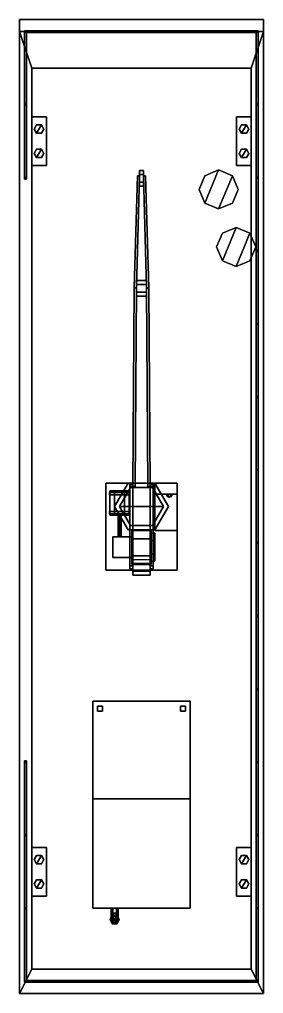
# Model space of a CAD drawing. Header units: millimetres. Extents: x -11.5 to 11.5, y -21 to 76.6.
# Drawn here: x -11.5 to -6.5, y 1 to 21 of the extents above; entities that cross this region are included whole.
import ezdxf

# ---------------------------------------------------------------- set-up
doc = ezdxf.new("R2010")
doc.units = ezdxf.units.MM
doc.layers.add('crane', color=1, linetype='Continuous')
doc.layers.add('turret', color=3, linetype='Continuous')

msp = doc.modelspace()

# ---------------------------------------------------------------- linework, layer by layer
for points in [[(-11.5, 20.75), (-11.5, 1), (-11.5, 1, 1), (-11.5, 21, 1)], [(-6.5, 21, 1), (-6.5, 20.75), (-11.5, 20.75), (-11.5, 21, 1)], [(-11.5, 21, 1), (-11.5, 1, 1), (-6.5, 1, 1), (-6.5, 21, 1)], [(-6.5, 1, 1), (-6.5, 1), (-6.5, 20.75), (-6.5, 21, 1)], [(-6.5, 20.75), (-6.75, 20, -1), (-11.25, 20, -1), (-11.5, 20.75)], [(-11.25, 20, -1), (-11.25, 1.5, -1), (-11.5, 1), (-11.5, 20.75)], [(-6.61, 20.77, 2), (-11.4, 20.77, 2), (-11.36, 20.73, 2), (-6.65, 20.73, 2)], [(-6.65, 20.73, 2), (-11.36, 20.73, 2), (-11.4, 20.77, 2), (-6.61, 20.77, 2)], [(-11.36, 20.73, 2), (-11.36, 17.72, 2), (-11.4, 17.72, 2), (-11.4, 20.77, 2)], [(-11.4, 20.77, 2), (-11.4, 17.72, 2), (-11.36, 17.72, 2), (-11.36, 20.73, 2)], [(-11.36, 20.75, 1), (-11.39, 20.767, 1), (-11.39, 20.767, 2), (-11.36, 20.75, 2)], [(-11.39, 20.767, 1), (-11.39, 20.733, 1), (-11.39, 20.733, 2), (-11.39, 20.767, 2)], [(-11.39, 20.733, 1), (-11.36, 20.75, 1), (-11.36, 20.75, 2), (-11.39, 20.733, 2)], [(-9.91, 20.767, 1), (-9.91, 20.733, 1), (-9.91, 20.733, 2), (-9.91, 20.767, 2)], [(-9.88, 20.75, 1), (-9.91, 20.767, 1), (-9.91, 20.767, 2), (-9.88, 20.75, 2)], [(-9.91, 20.733, 1), (-9.88, 20.75, 1), (-9.88, 20.75, 2), (-9.91, 20.733, 2)], [(-8.08, 20.75, 1), (-8.11, 20.767, 1), (-8.11, 20.767, 2), (-8.08, 20.75, 2)], [(-8.11, 20.767, 1), (-8.11, 20.733, 1), (-8.11, 20.733, 2), (-8.11, 20.767, 2)], [(-8.11, 20.733, 1), (-8.08, 20.75, 1), (-8.08, 20.75, 2), (-8.11, 20.733, 2)], [(-6.5, 1), (-6.75, 1.5, -1), (-6.75, 20, -1), (-6.5, 20.75)], [(-6.61, 20.77, 2), (-6.61, 1.23, 2), (-6.65, 1.27, 2), (-6.65, 20.73, 2)], [(-6.65, 20.73, 2), (-6.65, 1.27, 2), (-6.61, 1.23, 2), (-6.61, 20.77, 2)], [(-6.64, 20.767, 1), (-6.64, 20.733, 1), (-6.64, 20.733, 2), (-6.64, 20.767, 2)], [(-6.61, 20.75, 1), (-6.64, 20.767, 1), (-6.64, 20.767, 2), (-6.61, 20.75, 2)], [(-6.64, 20.733, 1), (-6.61, 20.75, 1), (-6.61, 20.75, 2), (-6.64, 20.733, 2)], [(-6.75, 20, -1), (-6.75, 1.5, -1), (-11.25, 1.5, -1), (-11.25, 20, -1)], [(-11.36, 19.25, 1), (-11.39, 19.267, 1), (-11.39, 19.267, 2), (-11.36, 19.25, 2)], [(-11.39, 19.267, 1), (-11.39, 19.233, 1), (-11.39, 19.233, 2), (-11.39, 19.267, 2)], [(-11.39, 19.233, 1), (-11.36, 19.25, 1), (-11.36, 19.25, 2), (-11.39, 19.233, 2)], [(-6.64, 19.267, 1), (-6.64, 19.233, 1), (-6.64, 19.233, 2), (-6.64, 19.267, 2)], [(-6.61, 19.25, 1), (-6.64, 19.267, 1), (-6.64, 19.267, 2), (-6.61, 19.25, 2)], [(-6.64, 19.233, 1), (-6.61, 19.25, 1), (-6.61, 19.25, 2), (-6.64, 19.233, 2)], [(-10.95, 19, 1.1), (-10.95, 19, 1), (-11.25, 19, 1), (-11.25, 19, 1.1)], [(-11.25, 19, 1), (-11.25, 18, 1), (-11.25, 18, 1.1), (-11.25, 19, 1.1)], [(-11.25, 19, 1.1), (-11.25, 18, 1.1), (-10.95, 18, 1.1), (-10.95, 19, 1.1)], [(-10.95, 18, 1.1), (-10.95, 18, 1), (-10.95, 19, 1), (-10.95, 19, 1.1)], [(-7.05, 19, 1), (-7.05, 18, 1), (-7.05, 18, 1.1), (-7.05, 19, 1.1)], [(-6.75, 19, 1.1), (-6.75, 19, 1), (-7.05, 19, 1), (-7.05, 19, 1.1)], [(-7.05, 19, 1.1), (-7.05, 18, 1.1), (-6.75, 18, 1.1), (-6.75, 19, 1.1)], [(-6.75, 18, 1.1), (-6.75, 18, 1), (-6.75, 19, 1), (-6.75, 19, 1.1)], [(-11.15, 18.837, 1.1), (-11.2, 18.75, 1.1), (-11.2, 18.75, 1.4), (-11.15, 18.837, 1.4)], [(-11.15, 18.837, 1.4), (-11.2, 18.75, 1.4), (-11.15, 18.663, 1.4), (-11.05, 18.837, 1.4)], [(-11.05, 18.837, 1.1), (-11.15, 18.837, 1.1), (-11.15, 18.837, 1.4), (-11.05, 18.837, 1.4)], [(-11.05, 18.837, 1.4), (-11.15, 18.663, 1.4), (-11.05, 18.663, 1.4), (-11, 18.75, 1.4)], [(-11, 18.75, 1.1), (-11.05, 18.837, 1.1), (-11.05, 18.837, 1.4), (-11, 18.75, 1.4)], [(-6.95, 18.837, 1.1), (-7, 18.75, 1.1), (-7, 18.75, 1.4), (-6.95, 18.837, 1.4)], [(-6.95, 18.837, 1.4), (-7, 18.75, 1.4), (-6.95, 18.663, 1.4), (-6.85, 18.837, 1.4)], [(-6.85, 18.837, 1.1), (-6.95, 18.837, 1.1), (-6.95, 18.837, 1.4), (-6.85, 18.837, 1.4)], [(-6.85, 18.837, 1.4), (-6.95, 18.663, 1.4), (-6.85, 18.663, 1.4), (-6.8, 18.75, 1.4)], [(-6.8, 18.75, 1.1), (-6.85, 18.837, 1.1), (-6.85, 18.837, 1.4), (-6.8, 18.75, 1.4)], [(-11.2, 18.75, 1.1), (-11.15, 18.663, 1.1), (-11.15, 18.663, 1.4), (-11.2, 18.75, 1.4)], [(-11.15, 18.663, 1.1), (-11.05, 18.663, 1.1), (-11.05, 18.663, 1.4), (-11.15, 18.663, 1.4)], [(-11.05, 18.663, 1.1), (-11, 18.75, 1.1), (-11, 18.75, 1.4), (-11.05, 18.663, 1.4)], [(-7, 18.75, 1.1), (-6.95, 18.663, 1.1), (-6.95, 18.663, 1.4), (-7, 18.75, 1.4)], [(-6.95, 18.663, 1.1), (-6.85, 18.663, 1.1), (-6.85, 18.663, 1.4), (-6.95, 18.663, 1.4)], [(-6.85, 18.663, 1.1), (-6.8, 18.75, 1.1), (-6.8, 18.75, 1.4), (-6.85, 18.663, 1.4)], [(-11.15, 18.337, 1.1), (-11.2, 18.25, 1.1), (-11.2, 18.25, 1.4), (-11.15, 18.337, 1.4)], [(-11.15, 18.337, 1.4), (-11.2, 18.25, 1.4), (-11.15, 18.163, 1.4), (-11.05, 18.337, 1.4)], [(-11.2, 18.25, 1.1), (-11.15, 18.163, 1.1), (-11.15, 18.163, 1.4), (-11.2, 18.25, 1.4)], [(-11.05, 18.337, 1.1), (-11.15, 18.337, 1.1), (-11.15, 18.337, 1.4), (-11.05, 18.337, 1.4)], [(-11.05, 18.337, 1.4), (-11.15, 18.163, 1.4), (-11.05, 18.163, 1.4), (-11, 18.25, 1.4)], [(-11, 18.25, 1.1), (-11.05, 18.337, 1.1), (-11.05, 18.337, 1.4), (-11, 18.25, 1.4)], [(-11.05, 18.163, 1.1), (-11, 18.25, 1.1), (-11, 18.25, 1.4), (-11.05, 18.163, 1.4)], [(-6.95, 18.337, 1.1), (-7, 18.25, 1.1), (-7, 18.25, 1.4), (-6.95, 18.337, 1.4)], [(-6.95, 18.337, 1.4), (-7, 18.25, 1.4), (-6.95, 18.163, 1.4), (-6.85, 18.337, 1.4)], [(-7, 18.25, 1.1), (-6.95, 18.163, 1.1), (-6.95, 18.163, 1.4), (-7, 18.25, 1.4)], [(-6.85, 18.337, 1.1), (-6.95, 18.337, 1.1), (-6.95, 18.337, 1.4), (-6.85, 18.337, 1.4)], [(-6.85, 18.337, 1.4), (-6.95, 18.163, 1.4), (-6.85, 18.163, 1.4), (-6.8, 18.25, 1.4)], [(-6.8, 18.25, 1.1), (-6.85, 18.337, 1.1), (-6.85, 18.337, 1.4), (-6.8, 18.25, 1.4)], [(-6.85, 18.163, 1.1), (-6.8, 18.25, 1.1), (-6.8, 18.25, 1.4), (-6.85, 18.163, 1.4)], [(-11.25, 18, 1.1), (-11.25, 18, 1), (-10.95, 18, 1), (-10.95, 18, 1.1)], [(-11.15, 18.163, 1.1), (-11.05, 18.163, 1.1), (-11.05, 18.163, 1.4), (-11.15, 18.163, 1.4)], [(-7.05, 18, 1.1), (-7.05, 18, 1), (-6.75, 18, 1), (-6.75, 18, 1.1)], [(-6.95, 18.163, 1.1), (-6.85, 18.163, 1.1), (-6.85, 18.163, 1.4), (-6.95, 18.163, 1.4)], [(-7.703, 17.793, 2), (-7.82, 17.51, 2), (-7.703, 17.227, 2), (-7.42, 17.91, 2)], [(-7.42, 17.91, 1), (-7.703, 17.793, 1), (-7.703, 17.793, 2), (-7.42, 17.91, 2)], [(-7.42, 17.91, 2), (-7.703, 17.227, 2), (-7.42, 17.11, 2), (-7.137, 17.793, 2)], [(-7.137, 17.793, 1), (-7.42, 17.91, 1), (-7.42, 17.91, 2), (-7.137, 17.793, 2)], [(-11.39, 17.767, 1), (-11.39, 17.733, 1), (-11.39, 17.733, 2), (-11.39, 17.767, 2)], [(-11.36, 17.75, 1), (-11.39, 17.767, 1), (-11.39, 17.767, 2), (-11.36, 17.75, 2)], [(-11.39, 17.733, 1), (-11.36, 17.75, 1), (-11.36, 17.75, 2), (-11.39, 17.733, 2)], [(-7.703, 17.793, 1), (-7.82, 17.51, 1), (-7.82, 17.51, 2), (-7.703, 17.793, 2)], [(-7.137, 17.793, 2), (-7.42, 17.11, 2), (-7.137, 17.227, 2), (-7.02, 17.51, 2)], [(-7.02, 17.51, 1), (-7.137, 17.793, 1), (-7.137, 17.793, 2), (-7.02, 17.51, 2)], [(-6.61, 17.75, 1), (-6.64, 17.767, 1), (-6.64, 17.767, 2), (-6.61, 17.75, 2)], [(-6.64, 17.767, 1), (-6.64, 17.733, 1), (-6.64, 17.733, 2), (-6.64, 17.767, 2)], [(-6.64, 17.733, 1), (-6.61, 17.75, 1), (-6.61, 17.75, 2), (-6.64, 17.733, 2)], [(-7.82, 17.51, 1), (-7.703, 17.227, 1), (-7.703, 17.227, 2), (-7.82, 17.51, 2)], [(-7.137, 17.227, 1), (-7.02, 17.51, 1), (-7.02, 17.51, 2), (-7.137, 17.227, 2)], [(-7.703, 17.227, 1), (-7.42, 17.11, 1), (-7.42, 17.11, 2), (-7.703, 17.227, 2)], [(-7.42, 17.11, 1), (-7.137, 17.227, 1), (-7.137, 17.227, 2), (-7.42, 17.11, 2)], [(-7.343, 16.613, 2), (-7.46, 16.33, 2), (-7.343, 16.047, 2), (-7.06, 16.73, 2)], [(-7.343, 16.613, 1), (-7.46, 16.33, 1), (-7.46, 16.33, 2), (-7.343, 16.613, 2)], [(-7.06, 16.73, 1), (-7.343, 16.613, 1), (-7.343, 16.613, 2), (-7.06, 16.73, 2)], [(-7.06, 16.73, 2), (-7.343, 16.047, 2), (-7.06, 15.93, 2), (-6.777, 16.613, 2)], [(-6.777, 16.613, 1), (-7.06, 16.73, 1), (-7.06, 16.73, 2), (-6.777, 16.613, 2)], [(-6.777, 16.613, 2), (-7.06, 15.93, 2), (-6.777, 16.047, 2), (-6.66, 16.33, 2)], [(-6.66, 16.33, 1), (-6.777, 16.613, 1), (-6.777, 16.613, 2), (-6.66, 16.33, 2)], [(-7.46, 16.33, 1), (-7.343, 16.047, 1), (-7.343, 16.047, 2), (-7.46, 16.33, 2)], [(-6.777, 16.047, 1), (-6.66, 16.33, 1), (-6.66, 16.33, 2), (-6.777, 16.047, 2)], [(-6.64, 16.267, 1), (-6.64, 16.233, 1), (-6.64, 16.233, 2), (-6.64, 16.267, 2)], [(-6.61, 16.25, 1), (-6.64, 16.267, 1), (-6.64, 16.267, 2), (-6.61, 16.25, 2)], [(-6.64, 16.233, 1), (-6.61, 16.25, 1), (-6.61, 16.25, 2), (-6.64, 16.233, 2)], [(-7.343, 16.047, 1), (-7.06, 15.93, 1), (-7.06, 15.93, 2), (-7.343, 16.047, 2)], [(-7.06, 15.93, 1), (-6.777, 16.047, 1), (-6.777, 16.047, 2), (-7.06, 15.93, 2)], [(-6.61, 14.75, 1), (-6.64, 14.767, 1), (-6.64, 14.767, 2), (-6.61, 14.75, 2)], [(-6.64, 14.767, 1), (-6.64, 14.733, 1), (-6.64, 14.733, 2), (-6.64, 14.767, 2)], [(-6.64, 14.733, 1), (-6.61, 14.75, 1), (-6.61, 14.75, 2), (-6.64, 14.733, 2)], [(-6.61, 13.25, 1), (-6.64, 13.267, 1), (-6.64, 13.267, 2), (-6.61, 13.25, 2)], [(-6.64, 13.267, 1), (-6.64, 13.233, 1), (-6.64, 13.233, 2), (-6.64, 13.267, 2)], [(-6.64, 13.233, 1), (-6.61, 13.25, 1), (-6.61, 13.25, 2), (-6.64, 13.233, 2)], [(-6.61, 11.75, 1), (-6.64, 11.767, 1), (-6.64, 11.767, 2), (-6.61, 11.75, 2)], [(-6.64, 11.767, 1), (-6.64, 11.733, 1), (-6.64, 11.733, 2), (-6.64, 11.767, 2)], [(-6.64, 11.733, 1), (-6.61, 11.75, 1), (-6.61, 11.75, 2), (-6.64, 11.733, 2)], [(-9.225, 11.39, 1), (-9.45, 11, 1), (-9.45, 11, 1.1), (-9.225, 11.39, 1.1)], [(-9.45, 11, 1.1), (-8.55, 11, 1.1), (-8.775, 11.39, 1.1), (-9.225, 11.39, 1.1)], [(-8.775, 11.39, 1), (-9.225, 11.39, 1), (-9.225, 11.39, 1.1), (-8.775, 11.39, 1.1)], [(-8.55, 11, 1), (-8.775, 11.39, 1), (-8.775, 11.39, 1.1), (-8.55, 11, 1.1)], [(-9.45, 11, 1), (-9.225, 10.61, 1), (-9.225, 10.61, 1.1), (-9.45, 11, 1.1)], [(-9.225, 10.61, 1.1), (-8.775, 10.61, 1.1), (-8.55, 11, 1.1), (-9.45, 11, 1.1)], [(-8.775, 10.61, 1), (-8.55, 11, 1), (-8.55, 11, 1.1), (-8.775, 10.61, 1.1)], [(-9.225, 10.61, 1), (-8.775, 10.61, 1), (-8.775, 10.61, 1.1), (-9.225, 10.61, 1.1)], [(-6.64, 10.267, 1), (-6.64, 10.233, 1), (-6.64, 10.233, 2), (-6.64, 10.267, 2)], [(-6.61, 10.25, 1), (-6.64, 10.267, 1), (-6.64, 10.267, 2), (-6.61, 10.25, 2)], [(-6.64, 10.233, 1), (-6.61, 10.25, 1), (-6.61, 10.25, 2), (-6.64, 10.233, 2)], [(-6.61, 8.75, 1), (-6.64, 8.767, 1), (-6.64, 8.767, 2), (-6.61, 8.75, 2)], [(-6.64, 8.767, 1), (-6.64, 8.733, 1), (-6.64, 8.733, 2), (-6.64, 8.767, 2)], [(-6.64, 8.733, 1), (-6.61, 8.75, 1), (-6.61, 8.75, 2), (-6.64, 8.733, 2)], [(-6.64, 7.267, 1), (-6.64, 7.233, 1), (-6.64, 7.233, 2), (-6.64, 7.267, 2)], [(-6.61, 7.25, 1), (-6.64, 7.267, 1), (-6.64, 7.267, 2), (-6.61, 7.25, 2)], [(-6.64, 7.233, 1), (-6.61, 7.25, 1), (-6.61, 7.25, 2), (-6.64, 7.233, 2)], [(-8, 7, 3.25), (-8, 5, 3.25), (-10, 5, 3.25), (-10, 7, 3.25)], [(-10, 7, 3.25), (-10, 5, 3.25), (-8, 5, 3.25), (-8, 7, 3.25)], [(-9.8, 6.9, 3.25), (-9.8, 6.9, 1), (-9.9, 6.9, 1), (-9.9, 6.9, 3.25)], [(-9.9, 6.9, 1), (-9.9, 6.8, 1), (-9.9, 6.8, 3.25), (-9.9, 6.9, 3.25)], [(-9.9, 6.8, 3.25), (-9.9, 6.8, 1), (-9.8, 6.8, 1), (-9.8, 6.8, 3.25)], [(-9.8, 6.8, 3.25), (-9.8, 6.8, 1), (-9.8, 6.9, 1), (-9.8, 6.9, 3.25)], [(-8.2, 6.9, 1), (-8.2, 6.8, 1), (-8.2, 6.8, 3.25), (-8.2, 6.9, 3.25)], [(-8.1, 6.9, 3.25), (-8.1, 6.9, 1), (-8.2, 6.9, 1), (-8.2, 6.9, 3.25)], [(-8.2, 6.8, 3.25), (-8.2, 6.8, 1), (-8.1, 6.8, 1), (-8.1, 6.8, 3.25)], [(-8.1, 6.8, 3.25), (-8.1, 6.8, 1), (-8.1, 6.9, 1), (-8.1, 6.9, 3.25)], [(-11.36, 5.78, 2), (-11.36, 1.27, 2), (-11.4, 1.23, 2), (-11.4, 5.78, 2)], [(-11.4, 5.78, 2), (-11.4, 1.23, 2), (-11.36, 1.27, 2), (-11.36, 5.78, 2)], [(-11.39, 5.767, 1), (-11.39, 5.733, 1), (-11.39, 5.733, 2), (-11.39, 5.767, 2)], [(-11.36, 5.75, 1), (-11.39, 5.767, 1), (-11.39, 5.767, 2), (-11.36, 5.75, 2)], [(-11.39, 5.733, 1), (-11.36, 5.75, 1), (-11.36, 5.75, 2), (-11.39, 5.733, 2)], [(-6.61, 5.75, 1), (-6.64, 5.767, 1), (-6.64, 5.767, 2), (-6.61, 5.75, 2)], [(-6.64, 5.767, 1), (-6.64, 5.733, 1), (-6.64, 5.733, 2), (-6.64, 5.767, 2)], [(-6.64, 5.733, 1), (-6.61, 5.75, 1), (-6.61, 5.75, 2), (-6.64, 5.733, 2)], [(-8, 5, 3.25), (-8, 5, 1), (-10, 5, 1), (-10, 5, 3.25)], [(-10, 5, 1), (-10, 2.75, 1), (-10, 2.75, 3), (-10, 5, 3.25)], [(-10, 5, 3.25), (-10, 2.75, 3), (-8, 2.75, 3), (-8, 5, 3.25)], [(-8, 2.75, 3), (-8, 2.75, 1), (-8, 5, 1), (-8, 5, 3.25)], [(-11.36, 4.25, 1), (-11.39, 4.267, 1), (-11.39, 4.267, 2), (-11.36, 4.25, 2)], [(-11.39, 4.267, 1), (-11.39, 4.233, 1), (-11.39, 4.233, 2), (-11.39, 4.267, 2)], [(-11.39, 4.233, 1), (-11.36, 4.25, 1), (-11.36, 4.25, 2), (-11.39, 4.233, 2)], [(-6.64, 4.267, 1), (-6.64, 4.233, 1), (-6.64, 4.233, 2), (-6.64, 4.267, 2)], [(-6.61, 4.25, 1), (-6.64, 4.267, 1), (-6.64, 4.267, 2), (-6.61, 4.25, 2)], [(-6.64, 4.233, 1), (-6.61, 4.25, 1), (-6.61, 4.25, 2), (-6.64, 4.233, 2)], [(-11.25, 4, 1), (-11.25, 3, 1), (-11.25, 3, 1.1), (-11.25, 4, 1.1)], [(-11.25, 4, 1.1), (-11.25, 3, 1.1), (-10.95, 3, 1.1), (-10.95, 4, 1.1)], [(-10.95, 4, 1.1), (-10.95, 4, 1), (-11.25, 4, 1), (-11.25, 4, 1.1)], [(-10.95, 3, 1.1), (-10.95, 3, 1), (-10.95, 4, 1), (-10.95, 4, 1.1)], [(-7.05, 4, 1), (-7.05, 3, 1), (-7.05, 3, 1.1), (-7.05, 4, 1.1)], [(-7.05, 4, 1.1), (-7.05, 3, 1.1), (-6.75, 3, 1.1), (-6.75, 4, 1.1)], [(-6.75, 4, 1.1), (-6.75, 4, 1), (-7.05, 4, 1), (-7.05, 4, 1.1)], [(-6.75, 3, 1.1), (-6.75, 3, 1), (-6.75, 4, 1), (-6.75, 4, 1.1)], [(-11.15, 3.837, 1.1), (-11.2, 3.75, 1.1), (-11.2, 3.75, 1.4), (-11.15, 3.837, 1.4)], [(-11.15, 3.837, 1.4), (-11.2, 3.75, 1.4), (-11.15, 3.663, 1.4), (-11.05, 3.837, 1.4)], [(-11.05, 3.837, 1.1), (-11.15, 3.837, 1.1), (-11.15, 3.837, 1.4), (-11.05, 3.837, 1.4)], [(-11.05, 3.837, 1.4), (-11.15, 3.663, 1.4), (-11.05, 3.663, 1.4), (-11, 3.75, 1.4)], [(-11, 3.75, 1.1), (-11.05, 3.837, 1.1), (-11.05, 3.837, 1.4), (-11, 3.75, 1.4)], [(-6.95, 3.837, 1.1), (-7, 3.75, 1.1), (-7, 3.75, 1.4), (-6.95, 3.837, 1.4)], [(-6.95, 3.837, 1.4), (-7, 3.75, 1.4), (-6.95, 3.663, 1.4), (-6.85, 3.837, 1.4)], [(-6.85, 3.837, 1.1), (-6.95, 3.837, 1.1), (-6.95, 3.837, 1.4), (-6.85, 3.837, 1.4)], [(-6.85, 3.837, 1.4), (-6.95, 3.663, 1.4), (-6.85, 3.663, 1.4), (-6.8, 3.75, 1.4)], [(-6.8, 3.75, 1.1), (-6.85, 3.837, 1.1), (-6.85, 3.837, 1.4), (-6.8, 3.75, 1.4)], [(-11.2, 3.75, 1.1), (-11.15, 3.663, 1.1), (-11.15, 3.663, 1.4), (-11.2, 3.75, 1.4)], [(-11.15, 3.663, 1.1), (-11.05, 3.663, 1.1), (-11.05, 3.663, 1.4), (-11.15, 3.663, 1.4)], [(-11.05, 3.663, 1.1), (-11, 3.75, 1.1), (-11, 3.75, 1.4), (-11.05, 3.663, 1.4)], [(-7, 3.75, 1.1), (-6.95, 3.663, 1.1), (-6.95, 3.663, 1.4), (-7, 3.75, 1.4)], [(-6.95, 3.663, 1.1), (-6.85, 3.663, 1.1), (-6.85, 3.663, 1.4), (-6.95, 3.663, 1.4)], [(-6.85, 3.663, 1.1), (-6.8, 3.75, 1.1), (-6.8, 3.75, 1.4), (-6.85, 3.663, 1.4)], [(-11.15, 3.337, 1.1), (-11.2, 3.25, 1.1), (-11.2, 3.25, 1.4), (-11.15, 3.337, 1.4)], [(-11.15, 3.337, 1.4), (-11.2, 3.25, 1.4), (-11.15, 3.163, 1.4), (-11.05, 3.337, 1.4)], [(-11.2, 3.25, 1.1), (-11.15, 3.163, 1.1), (-11.15, 3.163, 1.4), (-11.2, 3.25, 1.4)], [(-11.05, 3.337, 1.1), (-11.15, 3.337, 1.1), (-11.15, 3.337, 1.4), (-11.05, 3.337, 1.4)], [(-11.05, 3.337, 1.4), (-11.15, 3.163, 1.4), (-11.05, 3.163, 1.4), (-11, 3.25, 1.4)], [(-11, 3.25, 1.1), (-11.05, 3.337, 1.1), (-11.05, 3.337, 1.4), (-11, 3.25, 1.4)], [(-11.05, 3.163, 1.1), (-11, 3.25, 1.1), (-11, 3.25, 1.4), (-11.05, 3.163, 1.4)], [(-6.95, 3.337, 1.1), (-7, 3.25, 1.1), (-7, 3.25, 1.4), (-6.95, 3.337, 1.4)], [(-6.95, 3.337, 1.4), (-7, 3.25, 1.4), (-6.95, 3.163, 1.4), (-6.85, 3.337, 1.4)], [(-7, 3.25, 1.1), (-6.95, 3.163, 1.1), (-6.95, 3.163, 1.4), (-7, 3.25, 1.4)], [(-6.85, 3.337, 1.1), (-6.95, 3.337, 1.1), (-6.95, 3.337, 1.4), (-6.85, 3.337, 1.4)], [(-6.85, 3.337, 1.4), (-6.95, 3.163, 1.4), (-6.85, 3.163, 1.4), (-6.8, 3.25, 1.4)], [(-6.8, 3.25, 1.1), (-6.85, 3.337, 1.1), (-6.85, 3.337, 1.4), (-6.8, 3.25, 1.4)], [(-6.85, 3.163, 1.1), (-6.8, 3.25, 1.1), (-6.8, 3.25, 1.4), (-6.85, 3.163, 1.4)], [(-11.25, 3, 1.1), (-11.25, 3, 1), (-10.95, 3, 1), (-10.95, 3, 1.1)], [(-11.15, 3.163, 1.1), (-11.05, 3.163, 1.1), (-11.05, 3.163, 1.4), (-11.15, 3.163, 1.4)], [(-7.05, 3, 1.1), (-7.05, 3, 1), (-6.75, 3, 1), (-6.75, 3, 1.1)], [(-6.95, 3.163, 1.1), (-6.85, 3.163, 1.1), (-6.85, 3.163, 1.4), (-6.95, 3.163, 1.4)], [(-11.36, 2.75, 1), (-11.39, 2.767, 1), (-11.39, 2.767, 2), (-11.36, 2.75, 2)], [(-11.39, 2.767, 1), (-11.39, 2.733, 1), (-11.39, 2.733, 2), (-11.39, 2.767, 2)], [(-11.39, 2.733, 1), (-11.36, 2.75, 1), (-11.36, 2.75, 2), (-11.39, 2.733, 2)], [(-10, 2.75, 3), (-10, 2.75, 1), (-8, 2.75, 1), (-8, 2.75, 3)], [(-9.6, 2.607, 3.57), (-9.65, 2.52, 3.57), (-9.55, 2.52, 3.72)], [(-9.625, 2.62, 2.83), (-9.587, 2.647, 2.895), (-9.587, 2.75, 2.895), (-9.625, 2.75, 2.83)], [(-9.587, 2.593, 2.765), (-9.625, 2.62, 2.83), (-9.625, 2.75, 2.83), (-9.587, 2.75, 2.765)], [(-9.625, 2.52, 2.93), (-9.587, 2.585, 2.957), (-9.587, 2.647, 2.895), (-9.625, 2.62, 2.83)], [(-9.587, 2.455, 2.903), (-9.625, 2.52, 2.93), (-9.625, 2.62, 2.83), (-9.587, 2.593, 2.765)], [(-9.5, 2.607, 3.57), (-9.6, 2.607, 3.57), (-9.55, 2.52, 3.72)], [(-9.512, 2.593, 2.765), (-9.587, 2.593, 2.765), (-9.587, 2.75, 2.765), (-9.512, 2.75, 2.765)], [(-9.587, 2.647, 2.895), (-9.512, 2.647, 2.895), (-9.512, 2.75, 2.895), (-9.587, 2.75, 2.895)], [(-9.587, 2.585, 2.957), (-9.512, 2.585, 2.957), (-9.512, 2.647, 2.895), (-9.587, 2.647, 2.895)], [(-9.45, 2.52, 3.57), (-9.5, 2.607, 3.57), (-9.55, 2.52, 3.72)], [(-9.512, 2.647, 2.895), (-9.475, 2.62, 2.83), (-9.475, 2.75, 2.83), (-9.512, 2.75, 2.895)], [(-9.475, 2.62, 2.83), (-9.512, 2.593, 2.765), (-9.512, 2.75, 2.765), (-9.475, 2.75, 2.83)], [(-9.512, 2.585, 2.957), (-9.475, 2.52, 2.93), (-9.475, 2.62, 2.83), (-9.512, 2.647, 2.895)], [(-9.475, 2.52, 2.93), (-9.512, 2.455, 2.903), (-9.512, 2.593, 2.765), (-9.475, 2.62, 2.83)], [(-6.64, 2.767, 1), (-6.64, 2.733, 1), (-6.64, 2.733, 2), (-6.64, 2.767, 2)], [(-6.61, 2.75, 1), (-6.64, 2.767, 1), (-6.64, 2.767, 2), (-6.61, 2.75, 2)], [(-6.64, 2.733, 1), (-6.61, 2.75, 1), (-6.61, 2.75, 2), (-6.64, 2.733, 2)], [(-9.65, 2.52, 3.57), (-9.6, 2.433, 3.57), (-9.55, 2.52, 3.72)], [(-9.587, 2.585, 2.957), (-9.625, 2.52, 2.93), (-9.625, 2.52, 3.52), (-9.587, 2.585, 3.52)], [(-9.625, 2.52, 2.93), (-9.587, 2.455, 2.903), (-9.587, 2.455, 3.52), (-9.625, 2.52, 3.52)], [(-9.6, 2.433, 3.57), (-9.5, 2.433, 3.57), (-9.55, 2.52, 3.72)], [(-9.512, 2.455, 2.903), (-9.587, 2.455, 2.903), (-9.587, 2.593, 2.765), (-9.512, 2.593, 2.765)], [(-9.512, 2.585, 2.957), (-9.587, 2.585, 2.957), (-9.587, 2.585, 3.52), (-9.512, 2.585, 3.52)], [(-9.587, 2.455, 2.903), (-9.512, 2.455, 2.903), (-9.512, 2.455, 3.52), (-9.587, 2.455, 3.52)], [(-9.5, 2.433, 3.57), (-9.45, 2.52, 3.57), (-9.55, 2.52, 3.72)], [(-9.475, 2.52, 2.93), (-9.512, 2.585, 2.957), (-9.512, 2.585, 3.52), (-9.475, 2.52, 3.52)], [(-9.512, 2.455, 2.903), (-9.475, 2.52, 2.93), (-9.475, 2.52, 3.52), (-9.512, 2.455, 3.52)], [(-11.5, 1), (-11.25, 1.5, -1), (-6.75, 1.5, -1), (-6.5, 1)], [(-6.61, 1.23, 2), (-11.4, 1.23, 2), (-11.36, 1.27, 2), (-6.65, 1.27, 2)], [(-6.65, 1.27, 2), (-11.36, 1.27, 2), (-11.4, 1.23, 2), (-6.61, 1.23, 2)], [(-11.36, 1.25, 1), (-11.39, 1.267, 1), (-11.39, 1.267, 2), (-11.36, 1.25, 2)], [(-11.39, 1.267, 1), (-11.39, 1.233, 1), (-11.39, 1.233, 2), (-11.39, 1.267, 2)], [(-11.39, 1.233, 1), (-11.36, 1.25, 1), (-11.36, 1.25, 2), (-11.39, 1.233, 2)], [(-9.88, 1.25, 1), (-9.91, 1.267, 1), (-9.91, 1.267, 2), (-9.88, 1.25, 2)], [(-9.91, 1.267, 1), (-9.91, 1.233, 1), (-9.91, 1.233, 2), (-9.91, 1.267, 2)], [(-9.91, 1.233, 1), (-9.88, 1.25, 1), (-9.88, 1.25, 2), (-9.91, 1.233, 2)], [(-8.11, 1.267, 1), (-8.11, 1.233, 1), (-8.11, 1.233, 2), (-8.11, 1.267, 2)], [(-8.08, 1.25, 1), (-8.11, 1.267, 1), (-8.11, 1.267, 2), (-8.08, 1.25, 2)], [(-8.11, 1.233, 1), (-8.08, 1.25, 1), (-8.08, 1.25, 2), (-8.11, 1.233, 2)], [(-6.64, 1.267, 1), (-6.64, 1.233, 1), (-6.64, 1.233, 2), (-6.64, 1.267, 2)], [(-6.61, 1.25, 1), (-6.64, 1.267, 1), (-6.64, 1.267, 2), (-6.61, 1.25, 2)], [(-6.64, 1.233, 1), (-6.61, 1.25, 1), (-6.61, 1.25, 2), (-6.64, 1.233, 2)], [(-11.5, 1, 1), (-11.5, 1), (-6.5, 1), (-6.5, 1, 1)]]:
    msp.add_3dface(points)
at = {"layer": 'crane'}
for points in [[(-8.96, 17.82, 3.269), (-8.96, 17.9, 3.13), (-9.04, 17.9, 3.13), (-9.04, 17.82, 3.269)], [(-9.04, 17.66, 3.269), (-9.04, 17.82, 3.269), (-9.04, 17.9, 3.13), (-9.04, 17.58, 3.13)], [(-8.96, 17.9, 3.13), (-8.96, 17.82, 2.991), (-9.04, 17.82, 2.991), (-9.04, 17.9, 3.13)], [(-9.04, 17.58, 3.13), (-9.04, 17.9, 3.13), (-9.04, 17.82, 2.991), (-9.04, 17.66, 2.991)], [(-8.96, 17.82, 2.991), (-8.96, 17.66, 2.991), (-9.04, 17.66, 2.991), (-9.04, 17.82, 2.991)], [(-8.96, 17.66, 3.269), (-8.96, 17.82, 3.269), (-9.04, 17.82, 3.269), (-9.04, 17.66, 3.269)], [(-8.96, 17.58, 3.13), (-8.96, 17.9, 3.13), (-8.96, 17.82, 3.269), (-8.96, 17.66, 3.269)], [(-8.96, 17.66, 2.991), (-8.96, 17.82, 2.991), (-8.96, 17.9, 3.13), (-8.96, 17.58, 3.13)], [(-9.08, 17.79, 3.02), (-9.15, 15.49, 3.22), (-9.15, 15.49, 3.52), (-9.08, 17.79, 3.23)], [(-9.04, 17.79, 3.02), (-9.1, 15.49, 3.22), (-9.15, 15.49, 3.22), (-9.08, 17.79, 3.02)], [(-9.08, 17.79, 3.23), (-9.15, 15.49, 3.52), (-9.1, 15.49, 3.52), (-9.04, 17.79, 3.23)], [(-9.1, 15.49, 3.52), (-9.1, 15.49, 3.22), (-9.04, 17.79, 3.02), (-9.04, 17.79, 3.23)], [(-9.04, 17.79, 3.23), (-9.04, 17.79, 3.02), (-9.08, 17.79, 3.02), (-9.08, 17.79, 3.23)], [(-8.96, 17.58, 3.13), (-8.96, 17.66, 3.269), (-9.04, 17.66, 3.269), (-9.04, 17.58, 3.13)], [(-8.96, 17.66, 2.991), (-8.96, 17.58, 3.13), (-9.04, 17.58, 3.13), (-9.04, 17.66, 2.991)], [(-8.92, 17.79, 3.23), (-8.92, 17.79, 3.02), (-8.96, 17.79, 3.02), (-8.96, 17.79, 3.23)], [(-8.92, 17.79, 3.02), (-8.85, 15.49, 3.22), (-8.9, 15.49, 3.22), (-8.96, 17.79, 3.02)], [(-8.96, 17.79, 3.02), (-8.9, 15.49, 3.22), (-8.9, 15.49, 3.52), (-8.96, 17.79, 3.23)], [(-8.96, 17.79, 3.23), (-8.9, 15.49, 3.52), (-8.85, 15.49, 3.52), (-8.92, 17.79, 3.23)], [(-8.85, 15.49, 3.52), (-8.85, 15.49, 3.22), (-8.92, 17.79, 3.02), (-8.92, 17.79, 3.23)], [(-9.1, 15.4, 3.619), (-9.1, 15.56, 3.619), (-9.1, 15.64, 3.48), (-9.1, 15.32, 3.48)], [(-8.9, 15.56, 3.619), (-8.9, 15.64, 3.48), (-9.1, 15.64, 3.48), (-9.1, 15.56, 3.619)], [(-9.1, 15.32, 3.48), (-9.1, 15.64, 3.48), (-9.1, 15.56, 3.341), (-9.1, 15.4, 3.341)], [(-8.9, 15.64, 3.48), (-8.9, 15.56, 3.341), (-9.1, 15.56, 3.341), (-9.1, 15.64, 3.48)], [(-8.9, 15.32, 3.48), (-8.9, 15.64, 3.48), (-8.9, 15.56, 3.619), (-8.9, 15.4, 3.619)], [(-8.9, 15.4, 3.341), (-8.9, 15.56, 3.341), (-8.9, 15.64, 3.48), (-8.9, 15.32, 3.48)], [(-9.15, 15.49, 3.22), (-9.18, 11.41, 2.18), (-9.18, 11.41, 2.28), (-9.15, 15.49, 3.52)], [(-9.15, 15.49, 3.52), (-9.18, 11.41, 2.28), (-9.13, 11.41, 2.28), (-9.1, 15.49, 3.52)], [(-9.1, 15.49, 3.22), (-9.13, 11.41, 2.18), (-9.18, 11.41, 2.18), (-9.15, 15.49, 3.22)], [(-9.1, 15.49, 3.52), (-9.1, 15.49, 3.22), (-9.15, 15.49, 3.22), (-9.15, 15.49, 3.52)], [(-9.15, 15.49, 3.52), (-9.15, 15.49, 3.22), (-9.1, 15.49, 3.22), (-9.1, 15.49, 3.52)], [(-9.13, 11.41, 2.28), (-9.13, 11.41, 2.18), (-9.1, 15.49, 3.22), (-9.1, 15.49, 3.52)], [(-8.9, 15.56, 3.341), (-8.9, 15.4, 3.341), (-9.1, 15.4, 3.341), (-9.1, 15.56, 3.341)], [(-8.9, 15.4, 3.619), (-8.9, 15.56, 3.619), (-9.1, 15.56, 3.619), (-9.1, 15.4, 3.619)], [(-8.9, 15.32, 3.48), (-8.9, 15.4, 3.619), (-9.1, 15.4, 3.619), (-9.1, 15.32, 3.48)], [(-8.9, 15.4, 3.341), (-8.9, 15.32, 3.48), (-9.1, 15.32, 3.48), (-9.1, 15.4, 3.341)], [(-8.9, 15.49, 3.52), (-8.87, 11.41, 2.28), (-8.82, 11.41, 2.28), (-8.85, 15.49, 3.52)], [(-8.9, 15.49, 3.22), (-8.87, 11.41, 2.18), (-8.87, 11.41, 2.28), (-8.9, 15.49, 3.52)], [(-8.85, 15.49, 3.22), (-8.82, 11.41, 2.18), (-8.87, 11.41, 2.18), (-8.9, 15.49, 3.22)], [(-8.85, 15.49, 3.52), (-8.85, 15.49, 3.22), (-8.9, 15.49, 3.22), (-8.9, 15.49, 3.52)], [(-8.9, 15.49, 3.52), (-8.9, 15.49, 3.22), (-8.85, 15.49, 3.22), (-8.85, 15.49, 3.52)], [(-8.82, 11.41, 2.28), (-8.82, 11.41, 2.18), (-8.85, 15.49, 3.22), (-8.85, 15.49, 3.52)], [(-9.18, 11.41, 2.28), (-9.18, 11.41, 2.18), (-9.13, 11.41, 2.18), (-9.13, 11.41, 2.28)], [(-8.87, 11.41, 2.28), (-8.87, 11.41, 2.18), (-8.82, 11.41, 2.18), (-8.82, 11.41, 2.28)]]:
    msp.add_3dface(points, dxfattribs=at)
at = {"layer": 'turret'}
for points in [[(-9.73, 11.48, 1.5), (-9.73, 11.48, 1.39), (-9.73, 9.69, 1.39), (-9.73, 9.69, 1.5)], [(-8.27, 11.48, 1.5), (-8.27, 11.48, 1.39), (-9.73, 11.48, 1.39), (-9.73, 11.48, 1.5)], [(-9.73, 9.69, 1.39), (-9.73, 11.48, 1.39), (-8.27, 11.48, 1.39), (-8.27, 9.69, 1.39)], [(-8.27, 9.69, 1.5), (-8.27, 11.48, 1.5), (-9.73, 11.48, 1.5), (-9.73, 9.69, 1.5)], [(-9.275, 11.476, 1.1), (-9.55, 11, 1.1), (-9.55, 11, 1.39), (-9.275, 11.476, 1.39)], [(-8.725, 11.476, 1.1), (-9.275, 11.476, 1.1), (-9.275, 11.476, 1.39), (-8.725, 11.476, 1.39)], [(-9.18, 11.48, 2.26), (-9.18, 11.48, 1.5), (-9.24, 11.48, 1.5), (-9.24, 11.48, 2.26)], [(-9.24, 11.48, 1.5), (-9.24, 11.01, 1.5), (-9.24, 11.42, 2.26), (-9.24, 11.48, 2.26)], [(-9.24, 11.48, 2.26), (-9.24, 11.42, 2.26), (-9.18, 11.42, 2.26), (-9.18, 11.48, 2.26)], [(-9.18, 9.78, 3.13), (-9.18, 11.45, 2.24), (-9.24, 11.45, 2.24), (-9.24, 9.78, 3.13)], [(-9.24, 11.45, 2.24), (-9.24, 11.42, 2.21), (-9.24, 9.72, 3.09), (-9.24, 9.78, 3.13)], [(-9.24, 9.72, 3.09), (-9.24, 11.42, 2.21), (-9.18, 11.42, 2.21), (-9.18, 9.72, 3.09)], [(-9.24, 11.42, 2.26), (-9.24, 11.01, 1.5), (-9.18, 11.01, 1.5), (-9.18, 11.42, 2.26)], [(-9.18, 11.42, 2.26), (-9.18, 11.01, 1.5), (-9.18, 11.48, 1.5), (-9.18, 11.48, 2.26)], [(-9.18, 9.72, 3.09), (-9.18, 11.42, 2.21), (-9.18, 11.45, 2.24), (-9.18, 9.78, 3.13)], [(-8.82, 11.48, 1.5), (-8.82, 11.01, 1.5), (-8.82, 11.42, 2.26), (-8.82, 11.48, 2.26)], [(-8.76, 11.48, 2.26), (-8.76, 11.48, 1.5), (-8.82, 11.48, 1.5), (-8.82, 11.48, 2.26)], [(-8.82, 11.48, 2.26), (-8.82, 11.42, 2.26), (-8.76, 11.42, 2.26), (-8.76, 11.48, 2.26)], [(-8.82, 11.45, 2.24), (-8.82, 11.42, 2.21), (-8.82, 9.72, 3.09), (-8.82, 9.78, 3.13)], [(-8.76, 9.78, 3.13), (-8.76, 11.45, 2.24), (-8.82, 11.45, 2.24), (-8.82, 9.78, 3.13)], [(-8.82, 9.72, 3.09), (-8.82, 11.42, 2.21), (-8.76, 11.42, 2.21), (-8.76, 9.72, 3.09)], [(-8.82, 11.42, 2.26), (-8.82, 11.01, 1.5), (-8.76, 11.01, 1.5), (-8.76, 11.42, 2.26)], [(-8.76, 11.42, 2.26), (-8.76, 11.01, 1.5), (-8.76, 11.48, 1.5), (-8.76, 11.48, 2.26)], [(-8.76, 9.72, 3.09), (-8.76, 11.42, 2.21), (-8.76, 11.45, 2.24), (-8.76, 9.78, 3.13)], [(-8.73, 11.48, 2.08), (-8.73, 10.51, 2.08), (-8.73, 10.51, 2.63), (-8.73, 11.25, 2.63)], [(-8.27, 11.25, 2.63), (-8.27, 11.48, 2.08), (-8.73, 11.48, 2.08), (-8.73, 11.25, 2.63)], [(-8.73, 11.48, 1.5), (-8.73, 10.51, 1.5), (-8.73, 10.51, 2.08), (-8.73, 11.48, 2.08)], [(-8.27, 11.48, 2.08), (-8.27, 11.48, 1.5), (-8.73, 11.48, 1.5), (-8.73, 11.48, 2.08)], [(-8.45, 11, 1.1), (-8.725, 11.476, 1.1), (-8.725, 11.476, 1.39), (-8.45, 11, 1.39)], [(-8.27, 10.51, 2.63), (-8.27, 10.51, 2.08), (-8.27, 11.48, 2.08), (-8.27, 11.25, 2.63)], [(-8.27, 10.51, 2.08), (-8.27, 10.51, 1.5), (-8.27, 11.48, 1.5), (-8.27, 11.48, 2.08)], [(-8.27, 9.69, 1.39), (-8.27, 11.48, 1.39), (-8.27, 11.48, 1.5), (-8.27, 9.69, 1.5)], [(-9.66, 11.29, 1.5), (-9.66, 11.24, 1.5), (-9.65, 11.24, 1.71), (-9.65, 11.29, 1.71)], [(-9.25, 11.29, 1.71), (-9.24, 11.29, 1.5), (-9.66, 11.29, 1.5), (-9.65, 11.29, 1.71)], [(-9.65, 11.24, 1.71), (-9.66, 11.24, 1.5), (-9.24, 11.24, 1.5), (-9.25, 11.24, 1.71)], [(-9.55, 11.32, 1.883), (-9.65, 11.32, 1.71), (-9.65, 10.82, 1.71), (-9.55, 10.82, 1.883)], [(-9.25, 11.32, 1.71), (-9.65, 11.32, 1.71), (-9.55, 11.32, 1.883), (-9.35, 11.32, 1.883)], [(-9.65, 11.32, 1.71), (-9.55, 11.32, 1.537), (-9.55, 10.82, 1.537), (-9.65, 10.82, 1.71)], [(-9.35, 11.32, 1.537), (-9.55, 11.32, 1.537), (-9.65, 11.32, 1.71), (-9.25, 11.32, 1.71)], [(-9.55, 11.32, 1.537), (-9.35, 11.32, 1.537), (-9.35, 10.82, 1.537), (-9.55, 10.82, 1.537)], [(-9.35, 11.32, 1.883), (-9.55, 11.32, 1.883), (-9.55, 10.82, 1.883), (-9.35, 10.82, 1.883)], [(-9.25, 11.32, 1.71), (-9.35, 11.32, 1.883), (-9.35, 10.82, 1.883), (-9.25, 10.82, 1.71)], [(-9.35, 11.32, 1.537), (-9.25, 11.32, 1.71), (-9.25, 10.82, 1.71), (-9.35, 10.82, 1.537)], [(-9.25, 11.24, 1.71), (-9.24, 11.24, 1.5), (-9.24, 11.29, 1.5), (-9.25, 11.29, 1.71)], [(-8.73, 11.25, 2.63), (-8.73, 10.51, 2.63), (-8.27, 10.51, 2.63), (-8.27, 11.25, 2.63)], [(-8.472, 11.208, 2.68), (-8.49, 11.25, 2.68), (-8.46, 11.25, 2.628), (-8.451, 11.208, 2.643)], [(-8.37, 11.25, 2.68), (-8.4, 11.25, 2.628), (-8.46, 11.25, 2.628), (-8.49, 11.25, 2.68)], [(-8.451, 11.208, 2.717), (-8.46, 11.25, 2.732), (-8.49, 11.25, 2.68), (-8.472, 11.208, 2.68)], [(-8.4, 11.25, 2.732), (-8.37, 11.25, 2.68), (-8.49, 11.25, 2.68), (-8.46, 11.25, 2.732)], [(-8.43, 11.19, 2.68), (-8.472, 11.208, 2.68), (-8.451, 11.208, 2.643), (-8.43, 11.19, 2.68)], [(-8.43, 11.19, 2.68), (-8.451, 11.208, 2.717), (-8.472, 11.208, 2.68), (-8.43, 11.19, 2.68)], [(-8.451, 11.208, 2.643), (-8.46, 11.25, 2.628), (-8.4, 11.25, 2.628), (-8.409, 11.208, 2.643)], [(-8.409, 11.208, 2.717), (-8.4, 11.25, 2.732), (-8.46, 11.25, 2.732), (-8.451, 11.208, 2.717)], [(-8.43, 11.19, 2.68), (-8.451, 11.208, 2.643), (-8.409, 11.208, 2.643), (-8.43, 11.19, 2.68)], [(-8.43, 11.19, 2.68), (-8.409, 11.208, 2.717), (-8.451, 11.208, 2.717), (-8.43, 11.19, 2.68)], [(-8.43, 11.19, 2.68), (-8.409, 11.208, 2.643), (-8.388, 11.208, 2.68), (-8.43, 11.19, 2.68)], [(-8.43, 11.19, 2.68), (-8.388, 11.208, 2.68), (-8.409, 11.208, 2.717), (-8.43, 11.19, 2.68)], [(-8.409, 11.208, 2.643), (-8.4, 11.25, 2.628), (-8.37, 11.25, 2.68), (-8.388, 11.208, 2.68)], [(-8.388, 11.208, 2.68), (-8.37, 11.25, 2.68), (-8.4, 11.25, 2.732), (-8.409, 11.208, 2.717)], [(-9.55, 11, 1.1), (-9.275, 10.524, 1.1), (-9.275, 10.524, 1.39), (-9.55, 11, 1.39)], [(-8.725, 10.524, 1.1), (-8.45, 11, 1.1), (-8.45, 11, 1.39), (-8.725, 10.524, 1.39)], [(-9.25, 10.9, 1.71), (-9.24, 10.9, 1.5), (-9.66, 10.9, 1.5), (-9.65, 10.9, 1.71)], [(-9.66, 10.9, 1.5), (-9.66, 10.85, 1.5), (-9.65, 10.85, 1.71), (-9.65, 10.9, 1.71)], [(-9.65, 10.85, 1.71), (-9.66, 10.85, 1.5), (-9.24, 10.85, 1.5), (-9.25, 10.85, 1.71)], [(-9.35, 10.82, 1.883), (-9.55, 10.82, 1.883), (-9.65, 10.82, 1.71), (-9.25, 10.82, 1.71)], [(-9.25, 10.82, 1.71), (-9.65, 10.82, 1.71), (-9.55, 10.82, 1.537), (-9.35, 10.82, 1.537)], [(-9.45, 10.82, 1.74), (-9.48, 10.82, 1.71), (-9.48, 10.38, 1.71), (-9.45, 10.38, 1.74)], [(-9.48, 10.82, 1.71), (-9.45, 10.82, 1.68), (-9.45, 10.38, 1.68), (-9.48, 10.38, 1.71)], [(-9.42, 10.82, 1.71), (-9.45, 10.82, 1.74), (-9.45, 10.38, 1.74), (-9.42, 10.38, 1.71)], [(-9.45, 10.82, 1.68), (-9.42, 10.82, 1.71), (-9.42, 10.38, 1.71), (-9.45, 10.38, 1.68)], [(-9.25, 10.85, 1.71), (-9.24, 10.85, 1.5), (-9.24, 10.9, 1.5), (-9.25, 10.9, 1.71)], [(-9.275, 10.524, 1.1), (-8.725, 10.524, 1.1), (-8.725, 10.524, 1.39), (-9.275, 10.524, 1.39)], [(-9.2, 9.985, 2.163), (-9.2, 10.335, 2.163), (-9.2, 10.51, 1.86), (-9.2, 9.81, 1.86)], [(-8.8, 10.335, 2.163), (-8.8, 10.51, 1.86), (-9.2, 10.51, 1.86), (-9.2, 10.335, 2.163)], [(-9.2, 9.81, 1.86), (-9.2, 10.51, 1.86), (-9.2, 10.335, 1.557), (-9.2, 9.985, 1.557)], [(-8.8, 10.51, 1.86), (-8.8, 10.335, 1.557), (-9.2, 10.335, 1.557), (-9.2, 10.51, 1.86)], [(-8.8, 9.81, 1.86), (-8.8, 10.51, 1.86), (-8.8, 10.335, 2.163), (-8.8, 9.985, 2.163)], [(-8.8, 9.985, 1.557), (-8.8, 10.335, 1.557), (-8.8, 10.51, 1.86), (-8.8, 9.81, 1.86)], [(-8.73, 10.3, 1.97), (-8.73, 10.45, 1.5), (-8.8, 10.45, 1.5), (-8.8, 10.3, 1.97)], [(-8.8, 10.45, 1.5), (-8.8, 9.88, 1.5), (-8.8, 10.02, 1.97), (-8.8, 10.3, 1.97)], [(-8.73, 10.51, 2.63), (-8.73, 10.51, 2.08), (-8.27, 10.51, 2.08), (-8.27, 10.51, 2.63)], [(-8.73, 10.51, 2.08), (-8.73, 10.51, 1.5), (-8.27, 10.51, 1.5), (-8.27, 10.51, 2.08)], [(-8.73, 10.02, 1.97), (-8.73, 9.88, 1.5), (-8.73, 10.45, 1.5), (-8.73, 10.3, 1.97)], [(-9.2, 10.38, 1.97), (-9.2, 10.38, 1.5), (-9.59, 10.38, 1.5), (-9.59, 10.38, 1.97)], [(-9.59, 10.38, 1.5), (-9.59, 9.95, 1.5), (-9.59, 9.95, 1.97), (-9.59, 10.38, 1.97)], [(-9.59, 10.38, 1.97), (-9.59, 9.95, 1.97), (-9.2, 9.95, 1.97), (-9.2, 10.38, 1.97)], [(-9.2, 9.95, 1.97), (-9.2, 9.95, 1.5), (-9.2, 10.38, 1.5), (-9.2, 10.38, 1.97)], [(-8.8, 10.335, 1.557), (-8.8, 9.985, 1.557), (-9.2, 9.985, 1.557), (-9.2, 10.335, 1.557)], [(-8.8, 9.985, 2.163), (-8.8, 10.335, 2.163), (-9.2, 10.335, 2.163), (-9.2, 9.985, 2.163)], [(-8.8, 10.3, 1.97), (-8.8, 10.02, 1.97), (-8.73, 10.02, 1.97), (-8.73, 10.3, 1.97)], [(-8.8, 10.02, 1.97), (-8.8, 9.88, 1.5), (-8.73, 9.88, 1.5), (-8.73, 10.02, 1.97)], [(-9.59, 9.95, 1.97), (-9.59, 9.95, 1.5), (-9.2, 9.95, 1.5), (-9.2, 9.95, 1.97)], [(-8.8, 9.81, 1.86), (-8.8, 9.985, 2.163), (-9.2, 9.985, 2.163), (-9.2, 9.81, 1.86)], [(-8.8, 9.985, 1.557), (-8.8, 9.81, 1.86), (-9.2, 9.81, 1.86), (-9.2, 9.985, 1.557)], [(-9.18, 9.67, 3.249), (-9.18, 9.83, 3.249), (-9.18, 9.91, 3.11), (-9.18, 9.59, 3.11)], [(-9.18, 9.59, 3.11), (-9.18, 9.91, 3.11), (-9.18, 9.83, 2.971), (-9.18, 9.67, 2.971)], [(-8.82, 9.91, 3.11), (-8.82, 9.83, 2.971), (-9.18, 9.83, 2.971), (-9.18, 9.91, 3.11)], [(-8.82, 9.83, 2.971), (-8.82, 9.67, 2.971), (-9.18, 9.67, 2.971), (-9.18, 9.83, 2.971)], [(-8.82, 9.67, 3.249), (-8.82, 9.83, 3.249), (-9.18, 9.83, 3.249), (-9.18, 9.67, 3.249)], [(-8.82, 9.59, 3.11), (-8.82, 9.91, 3.11), (-8.82, 9.83, 3.249), (-8.82, 9.67, 3.249)], [(-8.82, 9.67, 2.971), (-8.82, 9.83, 2.971), (-8.82, 9.91, 3.11), (-8.82, 9.59, 3.11)], [(-9.73, 9.69, 1.5), (-9.73, 9.69, 1.39), (-8.27, 9.69, 1.39), (-8.27, 9.69, 1.5)], [(-9.24, 9.78, 1.5), (-9.24, 9.72, 1.5), (-9.24, 9.72, 3.15), (-9.24, 9.78, 3.15)], [(-9.18, 9.78, 3.15), (-9.18, 9.78, 1.5), (-9.24, 9.78, 1.5), (-9.24, 9.78, 3.15)], [(-9.24, 9.78, 3.15), (-9.24, 9.72, 3.15), (-9.18, 9.72, 3.15), (-9.18, 9.78, 3.15)], [(-9.24, 9.72, 3.15), (-9.24, 9.72, 1.5), (-9.18, 9.72, 1.5), (-9.18, 9.72, 3.15)], [(-9.18, 9.72, 3.15), (-9.18, 9.72, 1.5), (-9.18, 9.78, 1.5), (-9.18, 9.78, 3.15)], [(-8.82, 9.59, 3.11), (-8.82, 9.67, 3.249), (-9.18, 9.67, 3.249), (-9.18, 9.59, 3.11)], [(-8.82, 9.67, 2.971), (-8.82, 9.59, 3.11), (-9.18, 9.59, 3.11), (-9.18, 9.67, 2.971)], [(-8.76, 9.78, 3.15), (-8.76, 9.78, 1.5), (-8.82, 9.78, 1.5), (-8.82, 9.78, 3.15)], [(-8.82, 9.78, 1.5), (-8.82, 9.72, 1.5), (-8.82, 9.72, 3.15), (-8.82, 9.78, 3.15)], [(-8.82, 9.78, 3.15), (-8.82, 9.72, 3.15), (-8.76, 9.72, 3.15), (-8.76, 9.78, 3.15)], [(-8.82, 9.72, 3.15), (-8.82, 9.72, 1.5), (-8.76, 9.72, 1.5), (-8.76, 9.72, 3.15)], [(-8.76, 9.72, 3.15), (-8.76, 9.72, 1.5), (-8.76, 9.78, 1.5), (-8.76, 9.78, 3.15)]]:
    msp.add_3dface(points, dxfattribs=at)

doc.saveas('drawing.dxf')
